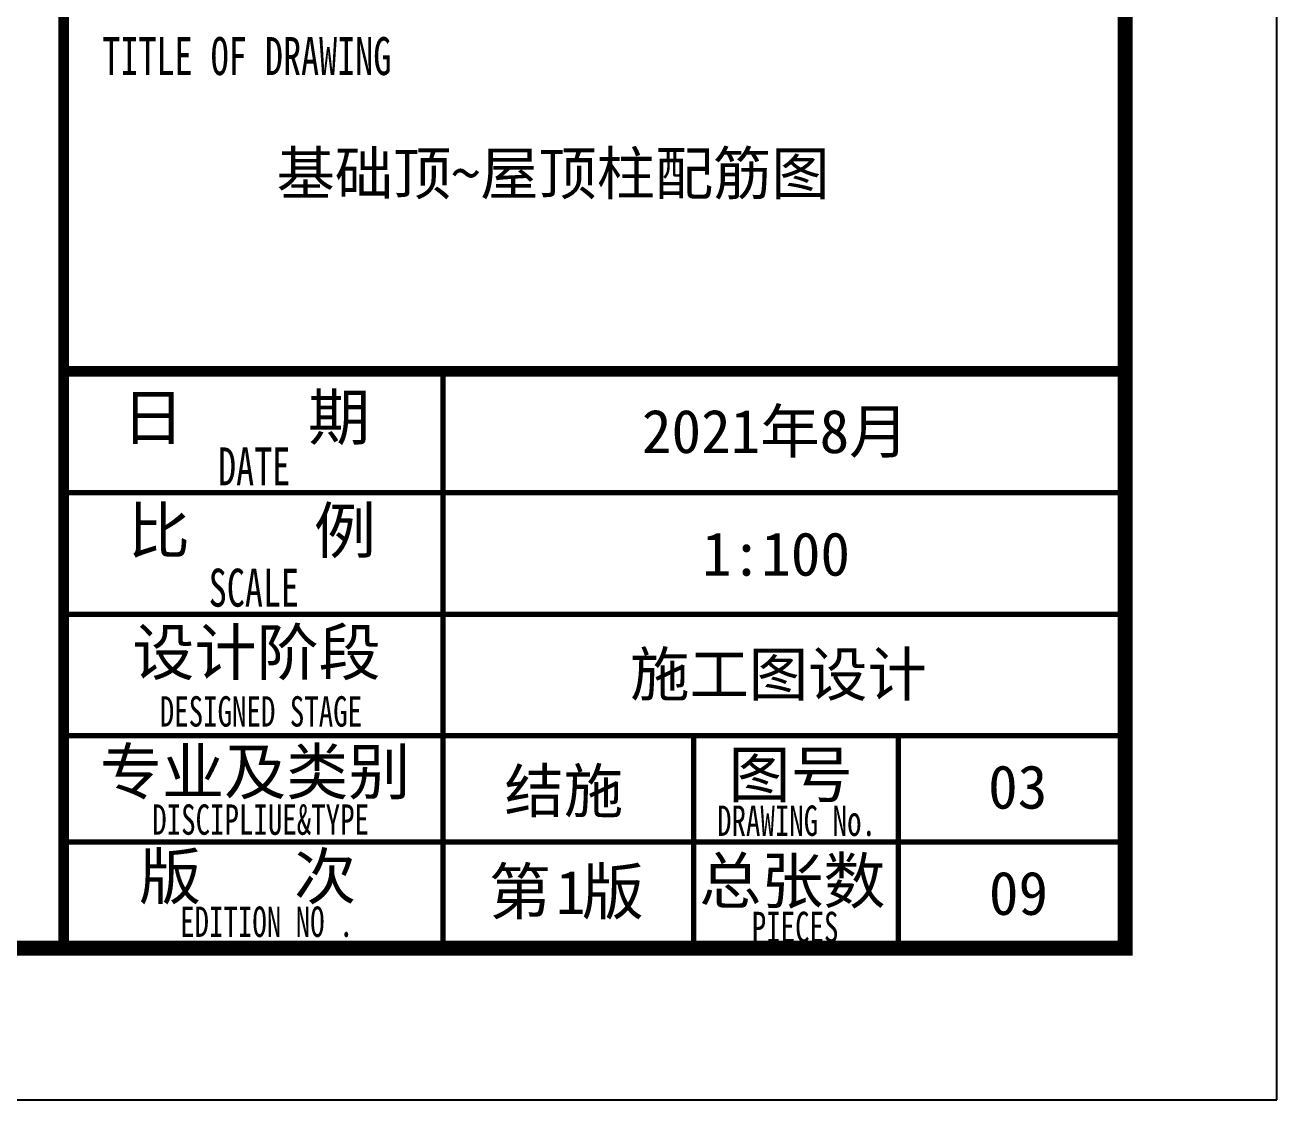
# Model space of a CAD drawing. Extents: x 169490 to 7584583, y -2399407 to 1374371.
# Drawn here: x 1566936 to 1575186, y 795791 to 802873 of the extents above; entities that cross this region are included whole.
import ezdxf

# ---------------------------------------------------------------- set-up
doc = ezdxf.new("R2010")
doc.units = 0
doc.header["$LTSCALE"] = 100
for name, color, linetype, lineweight in [('可改文字', 6, 'CONTINUOUS', 18), ('图签', 147, 'CONTINUOUS', 18), ('砼柱', 2, 'CONTINUOUS', 35)]:
    doc.layers.add(name, color=color, linetype=linetype, lineweight=lineweight)
doc.layers.add('图框', color=140, linetype='CONTINUOUS')
doc.layers.add('图签文字', color=147, linetype='CONTINUOUS')
doc.styles.add('宋体', font='')
doc.styles.add('建筑图签-1', font='simhei.ttf', dxfattribs={"width": 0.7})
doc.styles.get('宋体').set_extended_font_data('SimSun')

msp = doc.modelspace()

# ---------------------------------------------------------------- linework, layer by layer
at = {"layer": '图框'}
msp.add_lwpolyline([(1491086.2, 795791.4), (1575186.2, 795791.4), (1575186.2, 855191.4), (1491086.2, 855191.4)], close=True, dxfattribs=at)
at = {"layer": '图框', "const_width": 100}
msp.add_lwpolyline([(1493586.2, 796791.4), (1574186.2, 796791.4), (1574186.2, 854191.4), (1493586.2, 854191.4)], close=True, dxfattribs=at)
at = {"layer": '图框'}
for points, const_width in [([(1567191.1, 796791.4), (1567191.1, 854191.4)], 70), ([(1567191.1, 800591.8), (1574191.1, 800591.8)], 70), ([(1569691.1, 798191.8), (1569691.1, 800591.8)], 35), ([(1567191.1, 799791.8), (1574191.1, 799791.8)], 35), ([(1567191.1, 798991.8), (1574191.1, 798991.8)], 35), ([(1567191.1, 798191.8), (1574191.1, 798191.8)], 35), ([(1567191.1, 798191.8), (1573691.1, 798191.8)], 35), ([(1569691.1, 796791.8), (1569691.1, 798191.8)], 35), ([(1571341.1, 796791.8), (1571341.1, 798191.8)], 35), ([(1571341.1, 796791.8), (1571341.1, 798191.8)], 35), ([(1571341.1, 796791.8), (1571341.1, 798191.8)], 35), ([(1572691.1, 796791.4), (1572691.1, 798191.4)], 35), ([(1567191.1, 797491.8), (1571341.1, 797491.8)], 35), ([(1571341.1, 797491.4), (1574191.1, 797491.4)], 35)]:
    msp.add_lwpolyline(points, dxfattribs=dict(at, const_width=const_width))
at = {"layer": '砼柱', "ltscale": 10}
msp.add_lwpolyline([(1493586.2, 854191.4), (1567191.1, 854191.4), (1567191.1, 796791.4), (1493586.2, 796791.4)], close=True, dxfattribs=at)

# ---------------------------------------------------------------- texts
at = {"layer": '可改文字', "color": 3, "style": '宋体'}
msp.add_text('基础顶~屋顶柱配筋图', height=281.28, dxfattribs=at).set_placement((1568593.4, 801756))
at = {"layer": '图框', "style": '建筑图签-1', "width": 0.7}
for s, height, p in [('TITLE OF DRAWING', 250, (1567445.1, 802543.9)), ('DATE', 250, (1568207.6, 799840.6)), ('SCALE', 250, (1568146.3, 799041.4)), ('DESIGNED STAGE', 200, (1567823.7, 798251.3)), ('DISCIPLIUE&TYPE', 200, (1567774, 797538.6)), ('DRAWING No.', 200, (1571496.2, 797531.3)), ('EDITION NO .', 200, (1567957.6, 796865.6)), ('PIECES', 200, (1571724.9, 796831.3))]:
    msp.add_text(s, height=height, dxfattribs=at).set_placement(p)
at = {"layer": '图签', "color": 2, "style": '宋体'}
for s, height, p in [('2021年8月', 286.68, (1571001.1, 800053.2)), ('1:100', 286.68, (1571397.5, 799245.5)), ('施工图设计', 286.68, (1570923.4, 798453.2)), ('结施', 286.68, (1570095.4, 797684.2)), ('1', 286.7, (1570434.5, 797016.5)), ('09', 286.68, (1573287.7, 797010.5))]:
    msp.add_text(s, height=height, dxfattribs=at).set_placement(p)
at = {"layer": '图签', "color": 3, "style": '宋体'}
msp.add_text('03', height=286.68, dxfattribs=at).set_placement((1573282.7, 797710.5))
at = {"layer": '图签文字', "color": 7, "style": '建筑图签-1'}
for s, p in [('日    期', (1567575, 800140.2)), ('比    例', (1567613.4, 799393)), ('设计阶段', (1567643, 798591.1)), ('专业及类别', (1567429.1, 797804.5)), ('图号', (1571572, 797785.8)), ('版   次 ', (1567687.1, 797114.4)), ('总张数', (1571378.9, 797085.8)), ('第 版', (1569991.9, 797014.8))]:
    msp.add_text(s, height=300, dxfattribs=at).set_placement(p)

doc.saveas('drawing.dxf')
